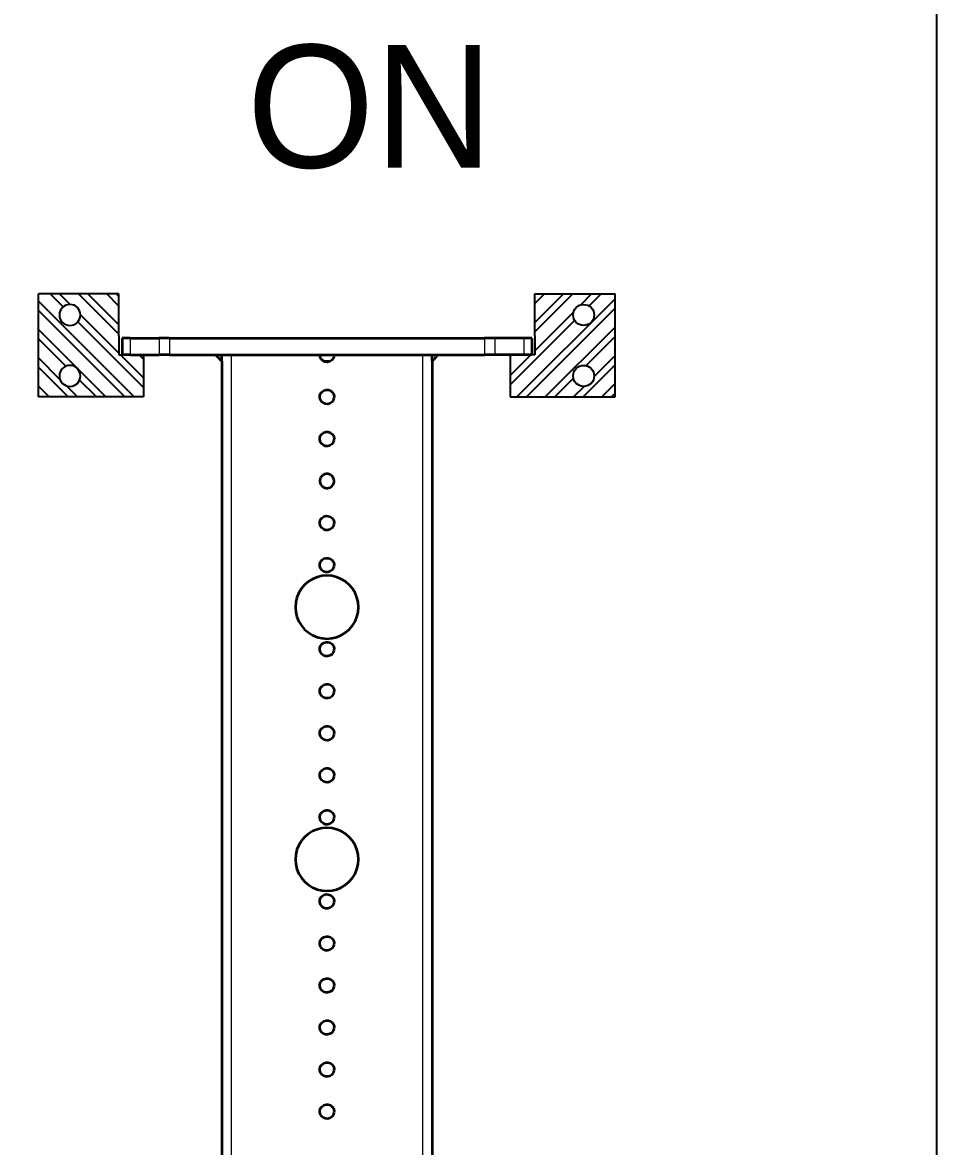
# Model space of a CAD drawing. Extents: x -442114 to -441356, y 420528 to 426243.
# Drawn here: x -441791 to -441356, y 423201 to 423735 of the extents above; entities that cross this region are included whole.
import ezdxf

# ---------------------------------------------------------------- set-up
doc = ezdxf.new("R2010")
doc.units = 0
doc.layers.add('GORUNEN', color=7, linetype='Continuous', lineweight=35)
doc.layers.add('TEGET', color=8, linetype='Continuous', lineweight=18)
doc.layers.add('YAZI', color=3, linetype='Continuous')

# ---------------------------------------------------------------- blocks, each defined once
blk = doc.blocks.new('FGGTGTGT')
at = {"layer": 'GORUNEN', "color": 6}
for points in [[(-439409.78, 422637.79), (-439410.24, 422637.79), (-439410.67, 422637.79), (-439411.09, 422637.79), (-439411.49, 422637.79), (-439411.86, 422637.79), (-439412.2, 422637.79), (-439412.51, 422637.79), (-439412.79, 422637.79), (-439413.02, 422637.79), (-439413.22, 422637.79), (-439413.37, 422637.79), (-439413.48, 422637.79), (-439413.55, 422637.79), (-439413.57, 422637.79)], [(-439413.57, 422637.79), (-439413.57, 422629.79)], [(-439409.78, 422637.79), (-439395.9, 422637.79)], [(-439391.06, 422637.79), (-439391.41, 422637.79), (-439391.76, 422637.79), (-439392.11, 422637.79), (-439392.46, 422637.79), (-439392.81, 422637.79), (-439393.15, 422637.79), (-439393.5, 422637.79), (-439393.85, 422637.79), (-439394.19, 422637.79), (-439394.54, 422637.79), (-439394.88, 422637.79), (-439395.22, 422637.79), (-439395.56, 422637.79), (-439395.9, 422637.79)], [(-439391.06, 422637.79), (-439241.08, 422637.79)], [(-439236.24, 422637.79), (-439236.58, 422637.79), (-439236.92, 422637.79), (-439237.27, 422637.79), (-439237.61, 422637.79), (-439237.95, 422637.79), (-439238.3, 422637.79), (-439238.64, 422637.79), (-439238.99, 422637.79), (-439239.34, 422637.79), (-439239.69, 422637.79), (-439240.04, 422637.79), (-439240.38, 422637.79), (-439240.73, 422637.79), (-439241.08, 422637.79)], [(-439222.36, 422637.79), (-439236.24, 422637.79)], [(-439218.57, 422637.79), (-439218.59, 422637.79), (-439218.66, 422637.79), (-439218.77, 422637.79), (-439218.93, 422637.79), (-439219.12, 422637.79), (-439219.36, 422637.79), (-439219.63, 422637.79), (-439219.94, 422637.79), (-439220.28, 422637.79), (-439220.65, 422637.79), (-439221.05, 422637.79), (-439221.47, 422637.79), (-439221.91, 422637.79), (-439222.36, 422637.79)], [(-439218.57, 422637.79), (-439218.57, 422629.79)], [(-439409.78, 422629.79), (-439411.3, 422629.79), (-439412.51, 422629.79), (-439412.97, 422629.79), (-439413.3, 422629.79), (-439413.5, 422629.79), (-439413.57, 422629.79)], [(-439409.78, 422629.79), (-439395.9, 422629.79)], [(-439391.06, 422629.79), (-439395.9, 422629.79)], [(-439391.06, 422629.79), (-439241.08, 422629.79)], [(-439368.64, 422629.36), (-439369.07, 422629.79)], [(-439368.64, 422629.36), (-439369.07, 422629.79)], [(-439368.64, 422629.36), (-439369.07, 422629.79)], [(-439368.5, 422629.36), (-439368.52, 422629.36), (-439368.54, 422629.36), (-439368.56, 422629.36), (-439368.57, 422629.36), (-439368.59, 422629.36), (-439368.6, 422629.36), (-439368.61, 422629.36), (-439368.62, 422629.36), (-439368.63, 422629.36), (-439368.63, 422629.36), (-439368.64, 422629.36), (-439368.64, 422629.36), (-439368.64, 422629.36), (-439368.64, 422629.36)], [(-439368.5, 422629.36), (-439368.64, 422629.36)], [(-439368.5, 422629.22), (-439368.5, 422629.36)], [(-439368.5, 422629.36), (-439368.5, 422629.22)], [(-439368.5, 422629.22), (-439368.5, 422629.36)], [(-439368.09, 422628.81), (-439368.5, 422629.22)], [(-439366.07, 422626.79), (-439366.07, 422629.79)], [(-439313.09, 422628.16), (-439313.78, 422627.28), (-439314.72, 422626.67), (-439315.8, 422626.4), (-439316.91, 422626.5), (-439317.94, 422626.95), (-439318.76, 422627.71), (-439319.29, 422628.69), (-439319.47, 422629.79)], [(-439312.67, 422629.79), (-439312.78, 422628.95), (-439313.09, 422628.16)], [(-439266.07, 422626.79), (-439266.07, 422629.79)], [(-439264.05, 422628.81), (-439263.64, 422629.22)], [(-439263.5, 422629.36), (-439263.5, 422629.36), (-439263.5, 422629.36), (-439263.51, 422629.36), (-439263.51, 422629.36), (-439263.52, 422629.36), (-439263.53, 422629.36), (-439263.54, 422629.36), (-439263.55, 422629.36), (-439263.56, 422629.36), (-439263.57, 422629.36), (-439263.59, 422629.36), (-439263.6, 422629.36), (-439263.62, 422629.36), (-439263.64, 422629.36)], [(-439263.64, 422629.22), (-439263.64, 422629.36)], [(-439263.64, 422629.36), (-439263.5, 422629.36)], [(-439263.5, 422629.36), (-439263.07, 422629.79)], [(-439236.24, 422629.79), (-439241.08, 422629.79)], [(-439222.36, 422629.79), (-439236.24, 422629.79)], [(-439218.57, 422629.79), (-439218.64, 422629.79), (-439218.84, 422629.79), (-439219.18, 422629.79), (-439219.63, 422629.79), (-439220.85, 422629.79), (-439222.36, 422629.79)], [(-439367.95, 422628.81), (-439367.97, 422628.81), (-439367.99, 422628.81), (-439368.01, 422628.81), (-439368.02, 422628.81), (-439368.04, 422628.81), (-439368.05, 422628.81), (-439368.06, 422628.81), (-439368.07, 422628.81), (-439368.08, 422628.81), (-439368.08, 422628.81), (-439368.09, 422628.81), (-439368.09, 422628.81), (-439368.09, 422628.81), (-439368.09, 422628.81)], [(-439367.95, 422628.81), (-439368.09, 422628.81)], [(-439367.95, 422628.67), (-439367.95, 422628.81)], [(-439367.95, 422628.81), (-439367.95, 422628.67)], [(-439367.95, 422628.67), (-439367.95, 422628.81)], [(-439367.64, 422628.36), (-439367.95, 422628.67)], [(-439367.5, 422628.36), (-439367.52, 422628.36), (-439367.54, 422628.36), (-439367.56, 422628.36), (-439367.57, 422628.36), (-439367.58, 422628.36), (-439367.6, 422628.36), (-439367.61, 422628.36), (-439367.62, 422628.36), (-439367.62, 422628.36), (-439367.63, 422628.36), (-439367.64, 422628.36), (-439367.64, 422628.36), (-439367.64, 422628.36), (-439367.64, 422628.36)], [(-439367.5, 422628.36), (-439367.64, 422628.36)], [(-439367.5, 422628.22), (-439367.5, 422628.36)], [(-439367.5, 422628.36), (-439367.5, 422628.22)], [(-439367.5, 422628.22), (-439367.5, 422628.36)], [(-439367.19, 422627.91), (-439367.5, 422628.22)], [(-439367.05, 422627.91), (-439367.07, 422627.91), (-439367.09, 422627.91), (-439367.1, 422627.91), (-439367.12, 422627.91), (-439367.13, 422627.91), (-439367.15, 422627.91), (-439367.16, 422627.91), (-439367.17, 422627.91), (-439367.17, 422627.91), (-439367.18, 422627.91), (-439367.19, 422627.91), (-439367.19, 422627.91), (-439367.19, 422627.91), (-439367.19, 422627.91)], [(-439367.05, 422627.91), (-439367.19, 422627.91)], [(-439367.05, 422627.77), (-439367.05, 422627.91)], [(-439367.05, 422627.91), (-439367.05, 422627.77)], [(-439367.05, 422627.77), (-439367.05, 422627.91)], [(-439366.64, 422627.36), (-439367.05, 422627.77)], [(-439366.5, 422627.36), (-439366.52, 422627.36), (-439366.54, 422627.36), (-439366.55, 422627.36), (-439366.57, 422627.36), (-439366.58, 422627.36), (-439366.6, 422627.36), (-439366.61, 422627.36), (-439366.62, 422627.36), (-439366.62, 422627.36), (-439366.63, 422627.36), (-439366.64, 422627.36), (-439366.64, 422627.36), (-439366.64, 422627.36), (-439366.64, 422627.36)], [(-439366.5, 422627.36), (-439366.64, 422627.36)], [(-439366.5, 422627.22), (-439366.5, 422627.36)], [(-439366.5, 422627.36), (-439366.5, 422627.22)], [(-439366.5, 422627.22), (-439366.5, 422627.36)], [(-439366.07, 422626.79), (-439366.5, 422627.22)], [(-439366.07, 422626.79), (-439366.07, 420689.79)], [(-439317.67, 422626.79), (-439314.47, 422626.79)], [(-439266.07, 422626.79), (-439265.64, 422627.22)], [(-439266.07, 422626.79), (-439266.07, 420689.79)], [(-439265.5, 422627.36), (-439265.5, 422627.36), (-439265.51, 422627.36), (-439265.51, 422627.36), (-439265.51, 422627.36), (-439265.52, 422627.36), (-439265.53, 422627.36), (-439265.54, 422627.36), (-439265.55, 422627.36), (-439265.56, 422627.36), (-439265.57, 422627.36), (-439265.59, 422627.36), (-439265.61, 422627.36), (-439265.62, 422627.36), (-439265.64, 422627.36)], [(-439265.64, 422627.22), (-439265.64, 422627.36)], [(-439265.64, 422627.36), (-439265.5, 422627.36)], [(-439265.5, 422627.36), (-439265.09, 422627.77)], [(-439264.95, 422627.91), (-439264.95, 422627.91), (-439264.96, 422627.91), (-439264.96, 422627.91), (-439264.96, 422627.91), (-439264.97, 422627.91), (-439264.98, 422627.91), (-439264.99, 422627.91), (-439265, 422627.91), (-439265.01, 422627.91), (-439265.02, 422627.91), (-439265.04, 422627.91), (-439265.06, 422627.91), (-439265.07, 422627.91), (-439265.09, 422627.91)], [(-439265.09, 422627.77), (-439265.09, 422627.91)], [(-439265.09, 422627.91), (-439264.95, 422627.91)], [(-439264.95, 422627.91), (-439264.64, 422628.22)], [(-439264.5, 422628.36), (-439264.5, 422628.36), (-439264.5, 422628.36), (-439264.51, 422628.36), (-439264.51, 422628.36), (-439264.52, 422628.36), (-439264.53, 422628.36), (-439264.54, 422628.36), (-439264.55, 422628.36), (-439264.56, 422628.36), (-439264.57, 422628.36), (-439264.59, 422628.36), (-439264.61, 422628.36), (-439264.62, 422628.36), (-439264.64, 422628.36)], [(-439264.64, 422628.22), (-439264.64, 422628.36)], [(-439264.64, 422628.36), (-439264.5, 422628.36)], [(-439264.5, 422628.36), (-439264.19, 422628.67)], [(-439264.05, 422628.81), (-439264.05, 422628.81), (-439264.05, 422628.81), (-439264.06, 422628.81), (-439264.06, 422628.81), (-439264.07, 422628.81), (-439264.08, 422628.81), (-439264.09, 422628.81), (-439264.1, 422628.81), (-439264.11, 422628.81), (-439264.12, 422628.81), (-439264.14, 422628.81), (-439264.16, 422628.81), (-439264.17, 422628.81), (-439264.19, 422628.81)], [(-439264.19, 422628.67), (-439264.19, 422628.81)], [(-439264.19, 422628.81), (-439264.05, 422628.81)], [(-439319.06, 422611.42), (-439318.41, 422612.26), (-439317.53, 422612.86), (-439316.51, 422613.16), (-439315.44, 422613.13), (-439314.44, 422612.78), (-439313.6, 422612.13), (-439313, 422611.25), (-439312.7, 422610.23), (-439312.73, 422609.16), (-439313.09, 422608.16)], [(-439313.09, 422608.16), (-439313.74, 422607.32), (-439314.62, 422606.72), (-439315.64, 422606.42), (-439316.7, 422606.45), (-439317.7, 422606.81), (-439318.54, 422607.46), (-439319.14, 422608.34), (-439319.44, 422609.36), (-439319.41, 422610.42), (-439319.06, 422611.42)], [(-439319.06, 422591.42), (-439318.41, 422592.26), (-439317.53, 422592.86), (-439316.51, 422593.16), (-439315.44, 422593.13), (-439314.44, 422592.78), (-439313.6, 422592.13), (-439313, 422591.25), (-439312.7, 422590.23), (-439312.73, 422589.16), (-439313.09, 422588.16)], [(-439313.09, 422588.16), (-439313.74, 422587.32), (-439314.62, 422586.72), (-439315.64, 422586.42), (-439316.7, 422586.45), (-439317.7, 422586.81), (-439318.54, 422587.46), (-439319.14, 422588.34), (-439319.44, 422589.36), (-439319.41, 422590.42), (-439319.06, 422591.42)], [(-439319.06, 422571.42), (-439319.32, 422570.81), (-439319.45, 422570.16), (-439319.46, 422569.49), (-439319.33, 422568.83), (-439319.09, 422568.22), (-439318.72, 422567.66), (-439318.25, 422567.18), (-439317.7, 422566.81), (-439317.09, 422566.55), (-439316.44, 422566.41), (-439315.77, 422566.41), (-439315.12, 422566.53), (-439314.5, 422566.78), (-439313.94, 422567.14), (-439313.46, 422567.61), (-439313.09, 422568.16)], [(-439313.09, 422568.16), (-439312.83, 422568.78), (-439312.69, 422569.43), (-439312.69, 422570.09), (-439312.81, 422570.75), (-439313.06, 422571.37), (-439313.42, 422571.92), (-439313.89, 422572.4), (-439314.44, 422572.78), (-439315.06, 422573.04), (-439315.71, 422573.17), (-439316.37, 422573.18), (-439317.03, 422573.05), (-439317.65, 422572.81), (-439318.21, 422572.44), (-439318.68, 422571.97), (-439319.06, 422571.42)], [(-439313.09, 422548.16), (-439313.74, 422547.32), (-439314.62, 422546.72), (-439315.64, 422546.42), (-439316.7, 422546.45), (-439317.7, 422546.81), (-439318.54, 422547.46), (-439319.14, 422548.34), (-439319.44, 422549.36), (-439319.41, 422550.42), (-439319.06, 422551.42)], [(-439319.06, 422551.42), (-439318.41, 422552.26), (-439317.53, 422552.86), (-439316.51, 422553.16), (-439315.44, 422553.13), (-439314.44, 422552.78), (-439313.6, 422552.13), (-439313, 422551.25), (-439312.7, 422550.23), (-439312.73, 422549.16), (-439313.09, 422548.16)], [(-439319.06, 422531.42), (-439318.41, 422532.26), (-439317.53, 422532.86), (-439316.51, 422533.16), (-439315.44, 422533.13), (-439314.44, 422532.78), (-439313.6, 422532.13), (-439313, 422531.25), (-439312.7, 422530.23), (-439312.73, 422529.16), (-439313.09, 422528.16)], [(-439313.09, 422528.16), (-439313.74, 422527.32), (-439314.62, 422526.72), (-439315.64, 422526.42), (-439316.7, 422526.45), (-439317.7, 422526.81), (-439318.54, 422527.46), (-439319.14, 422528.34), (-439319.44, 422529.36), (-439319.41, 422530.42), (-439319.06, 422531.42)], [(-439316.07, 422524.79), (-439318.42, 422524.61), (-439320.71, 422524.06), (-439322.88, 422523.16), (-439324.89, 422521.93), (-439326.68, 422520.4), (-439328.21, 422518.61), (-439329.44, 422516.6), (-439330.34, 422514.43), (-439330.89, 422512.14), (-439331.07, 422509.79)], [(-439301.07, 422509.79), (-439301.26, 422512.14), (-439301.81, 422514.43), (-439302.71, 422516.6), (-439303.94, 422518.61), (-439305.47, 422520.4), (-439307.26, 422521.93), (-439309.26, 422523.16), (-439311.44, 422524.06), (-439313.73, 422524.61), (-439316.07, 422524.79)], [(-439331.07, 422509.79), (-439330.89, 422507.45), (-439330.34, 422505.16), (-439329.44, 422502.98), (-439328.21, 422500.98), (-439326.68, 422499.19), (-439324.89, 422497.66), (-439322.88, 422496.43), (-439320.71, 422495.53), (-439318.42, 422494.98), (-439316.07, 422494.79)], [(-439316.07, 422494.79), (-439313.73, 422494.98), (-439311.44, 422495.53), (-439309.26, 422496.43), (-439307.26, 422497.66), (-439305.47, 422499.19), (-439303.94, 422500.98), (-439302.71, 422502.98), (-439301.81, 422505.16), (-439301.26, 422507.45), (-439301.07, 422509.79)], [(-439313.09, 422488.16), (-439313.74, 422487.32), (-439314.62, 422486.72), (-439315.64, 422486.42), (-439316.7, 422486.45), (-439317.7, 422486.81), (-439318.54, 422487.46), (-439319.14, 422488.34), (-439319.44, 422489.36), (-439319.41, 422490.42), (-439319.06, 422491.42)], [(-439319.06, 422491.42), (-439318.41, 422492.26), (-439317.53, 422492.86), (-439316.51, 422493.16), (-439315.44, 422493.13), (-439314.44, 422492.78), (-439313.6, 422492.13), (-439313, 422491.25), (-439312.7, 422490.23), (-439312.73, 422489.16), (-439313.09, 422488.16)], [(-439313.09, 422468.16), (-439313.74, 422467.32), (-439314.62, 422466.72), (-439315.64, 422466.42), (-439316.7, 422466.45), (-439317.7, 422466.81), (-439318.54, 422467.46), (-439319.14, 422468.34), (-439319.44, 422469.36), (-439319.41, 422470.42), (-439319.06, 422471.42)], [(-439319.06, 422471.42), (-439318.41, 422472.26), (-439317.53, 422472.86), (-439316.51, 422473.16), (-439315.44, 422473.13), (-439314.44, 422472.78), (-439313.6, 422472.13), (-439313, 422471.25), (-439312.7, 422470.23), (-439312.73, 422469.16), (-439313.09, 422468.16)], [(-439319.06, 422451.42), (-439318.41, 422452.26), (-439317.53, 422452.86), (-439316.51, 422453.16), (-439315.44, 422453.13), (-439314.44, 422452.78), (-439313.6, 422452.13), (-439313, 422451.25), (-439312.7, 422450.23), (-439312.73, 422449.16), (-439313.09, 422448.16)], [(-439313.09, 422448.16), (-439313.74, 422447.32), (-439314.62, 422446.72), (-439315.64, 422446.42), (-439316.7, 422446.45), (-439317.7, 422446.81), (-439318.54, 422447.46), (-439319.14, 422448.34), (-439319.44, 422449.36), (-439319.41, 422450.42), (-439319.06, 422451.42)], [(-439313.09, 422428.16), (-439313.74, 422427.32), (-439314.62, 422426.72), (-439315.64, 422426.42), (-439316.7, 422426.45), (-439317.7, 422426.81), (-439318.54, 422427.46), (-439319.14, 422428.34), (-439319.44, 422429.36), (-439319.41, 422430.42), (-439319.06, 422431.42)], [(-439319.06, 422431.42), (-439318.41, 422432.26), (-439317.53, 422432.86), (-439316.51, 422433.16), (-439315.44, 422433.13), (-439314.44, 422432.78), (-439313.6, 422432.13), (-439313, 422431.25), (-439312.7, 422430.23), (-439312.73, 422429.16), (-439313.09, 422428.16)], [(-439313.09, 422408.16), (-439313.74, 422407.32), (-439314.62, 422406.72), (-439315.64, 422406.42), (-439316.7, 422406.45), (-439317.7, 422406.81), (-439318.54, 422407.46), (-439319.14, 422408.34), (-439319.44, 422409.36), (-439319.41, 422410.42), (-439319.06, 422411.42)], [(-439319.06, 422411.42), (-439318.41, 422412.26), (-439317.53, 422412.86), (-439316.51, 422413.16), (-439315.44, 422413.13), (-439314.44, 422412.78), (-439313.6, 422412.13), (-439313, 422411.25), (-439312.7, 422410.23), (-439312.73, 422409.16), (-439313.09, 422408.16)], [(-439316.07, 422404.79), (-439318.42, 422404.61), (-439320.71, 422404.06), (-439322.88, 422403.16), (-439324.89, 422401.93), (-439326.68, 422400.4), (-439328.21, 422398.61), (-439329.44, 422396.6), (-439330.34, 422394.43), (-439330.89, 422392.14), (-439331.07, 422389.79)], [(-439301.07, 422389.79), (-439301.26, 422392.14), (-439301.81, 422394.43), (-439302.71, 422396.6), (-439303.94, 422398.61), (-439305.47, 422400.4), (-439307.26, 422401.93), (-439309.26, 422403.16), (-439311.44, 422404.06), (-439313.73, 422404.61), (-439316.07, 422404.79)], [(-439331.07, 422389.79), (-439330.89, 422387.45), (-439330.34, 422385.16), (-439329.44, 422382.98), (-439328.21, 422380.98), (-439326.68, 422379.19), (-439324.89, 422377.66), (-439322.88, 422376.43), (-439320.71, 422375.53), (-439318.42, 422374.98), (-439316.07, 422374.79)], [(-439316.07, 422374.79), (-439313.73, 422374.98), (-439311.44, 422375.53), (-439309.26, 422376.43), (-439307.26, 422377.66), (-439305.47, 422379.19), (-439303.94, 422380.98), (-439302.71, 422382.98), (-439301.81, 422385.16), (-439301.26, 422387.45), (-439301.07, 422389.79)], [(-439319.06, 422371.42), (-439318.41, 422372.26), (-439317.53, 422372.86), (-439316.51, 422373.16), (-439315.44, 422373.13), (-439314.44, 422372.78), (-439313.6, 422372.13), (-439313, 422371.25), (-439312.7, 422370.23), (-439312.73, 422369.16), (-439313.09, 422368.16)], [(-439313.09, 422368.16), (-439313.74, 422367.32), (-439314.62, 422366.72), (-439315.64, 422366.42), (-439316.7, 422366.45), (-439317.7, 422366.81), (-439318.54, 422367.46), (-439319.14, 422368.34), (-439319.44, 422369.36), (-439319.41, 422370.42), (-439319.06, 422371.42)], [(-439313.09, 422348.16), (-439313.74, 422347.32), (-439314.62, 422346.72), (-439315.64, 422346.42), (-439316.7, 422346.45), (-439317.7, 422346.81), (-439318.54, 422347.46), (-439319.14, 422348.34), (-439319.44, 422349.36), (-439319.41, 422350.42), (-439319.06, 422351.42)], [(-439319.06, 422351.42), (-439318.41, 422352.26), (-439317.53, 422352.86), (-439316.51, 422353.16), (-439315.44, 422353.13), (-439314.44, 422352.78), (-439313.6, 422352.13), (-439313, 422351.25), (-439312.7, 422350.23), (-439312.73, 422349.16), (-439313.09, 422348.16)], [(-439313.09, 422328.16), (-439313.74, 422327.32), (-439314.62, 422326.72), (-439315.64, 422326.42), (-439316.7, 422326.45), (-439317.7, 422326.81), (-439318.54, 422327.46), (-439319.14, 422328.34), (-439319.44, 422329.36), (-439319.41, 422330.42), (-439319.06, 422331.42)], [(-439319.06, 422331.42), (-439318.41, 422332.26), (-439317.53, 422332.86), (-439316.51, 422333.16), (-439315.44, 422333.13), (-439314.44, 422332.78), (-439313.6, 422332.13), (-439313, 422331.25), (-439312.7, 422330.23), (-439312.73, 422329.16), (-439313.09, 422328.16)], [(-439313.09, 422308.16), (-439313.74, 422307.32), (-439314.62, 422306.72), (-439315.64, 422306.42), (-439316.7, 422306.45), (-439317.7, 422306.81), (-439318.54, 422307.46), (-439319.14, 422308.34), (-439319.44, 422309.36), (-439319.41, 422310.42), (-439319.06, 422311.42)], [(-439319.06, 422311.42), (-439318.41, 422312.26), (-439317.53, 422312.86), (-439316.51, 422313.16), (-439315.44, 422313.13), (-439314.44, 422312.78), (-439313.6, 422312.13), (-439313, 422311.25), (-439312.7, 422310.23), (-439312.73, 422309.16), (-439313.09, 422308.16)], [(-439319.06, 422291.42), (-439318.41, 422292.26), (-439317.53, 422292.86), (-439316.51, 422293.16), (-439315.44, 422293.13), (-439314.44, 422292.78), (-439313.6, 422292.13), (-439313, 422291.25), (-439312.7, 422290.23), (-439312.73, 422289.16), (-439313.09, 422288.16)], [(-439313.09, 422288.16), (-439313.74, 422287.32), (-439314.62, 422286.72), (-439315.64, 422286.42), (-439316.7, 422286.45), (-439317.7, 422286.81), (-439318.54, 422287.46), (-439319.14, 422288.34), (-439319.44, 422289.36), (-439319.41, 422290.42), (-439319.06, 422291.42)], [(-439313.09, 422268.16), (-439313.74, 422267.32), (-439314.62, 422266.72), (-439315.64, 422266.42), (-439316.7, 422266.45), (-439317.7, 422266.81), (-439318.54, 422267.46), (-439319.14, 422268.34), (-439319.44, 422269.36), (-439319.41, 422270.42), (-439319.06, 422271.42)], [(-439319.06, 422271.42), (-439318.41, 422272.26), (-439317.53, 422272.86), (-439316.51, 422273.16), (-439315.44, 422273.13), (-439314.44, 422272.78), (-439313.6, 422272.13), (-439313, 422271.25), (-439312.7, 422270.23), (-439312.73, 422269.16), (-439313.09, 422268.16)]]:
    blk.add_lwpolyline(points, dxfattribs=at)
at = {"layer": 'TEGET', "color": 6}
for points in [[(-439409.78, 422637.79), (-439409.78, 422629.79)], [(-439395.9, 422637.79), (-439395.9, 422629.79)], [(-439391.06, 422637.79), (-439391.06, 422629.79)], [(-439241.08, 422637.79), (-439241.08, 422629.79)], [(-439236.24, 422637.79), (-439236.24, 422629.79)], [(-439222.36, 422637.79), (-439222.36, 422629.79)], [(-439361.57, 422629.79), (-439361.57, 420689.79)], [(-439270.57, 422629.79), (-439270.57, 420689.79)]]:
    blk.add_lwpolyline(points, dxfattribs=at)
blk = doc.blocks.new('FRFRFRR')
at = {"true_color": 0xf8f6b0}
h = blk.add_hatch(dxfattribs=at)
h.set_pattern_fill('ANSI32', color=51)
h.paths.add_polyline_path([(-441745.17, 423586.31), (-441733.4, 423586.31), (-441733.4, 423606.31), (-441783.4, 423606.31), (-441783.4, 423557.31), (-441745.17, 423557.31), (-441745.17, 423577.31)])
edge = h.paths.add_edge_path(flags=16)
edge.add_arc((-441768.4, 423596.31), 5, 0, 360, ccw=False)
edge = h.paths.add_edge_path(flags=16)
edge.add_arc((-441768.4, 423567.31), 5, 0, 360, ccw=False)
at = {"color": 51, "true_color": 0xf7f281}
for p, q in [((-441733.4, 423606.31), (-441783.4, 423606.31)), ((-441783.4, 423606.31), (-441783.4, 423557.31)), ((-441733.4, 423586.31), (-441733.4, 423606.31)), ((-441745.17, 423577.31), (-441745.17, 423586.31)), ((-441745.17, 423586.31), (-441733.4, 423586.31)), ((-441745.17, 423577.31), (-441745.17, 423557.31)), ((-441745.17, 423557.31), (-441783.4, 423557.31))]:
    blk.add_line(p, q, dxfattribs=at)
for centre in [(-441768.4, 423596.31), (-441768.4, 423567.31)]:
    blk.add_circle(centre, 5, dxfattribs=at)

msp = doc.modelspace()

# ---------------------------------------------------------------- linework, layer by layer
msp.add_lwpolyline([(-442113.95, 424094.38), (-441356.04, 424094.38), (-441356.04, 420528.11), (-442113.95, 420528.11)], close=True)

# ---------------------------------------------------------------- block references
at = {"xscale": -1, "rotation": 180}
msp.add_blockref('FRFRFRR', (0, 847163.61), dxfattribs=at)
at = {"rotation": 180}
msp.add_blockref('FRFRFRR', (-883292.34, 847163.61), dxfattribs=at)
msp.add_blockref('FGGTGTGT', (-2330.03, 947.51))

# ---------------------------------------------------------------- texts
at = {"layer": 'YAZI'}
msp.add_text('ON', height=58.39, dxfattribs=at).set_placement((-441684.24, 423666.4))

doc.saveas('drawing.dxf')
